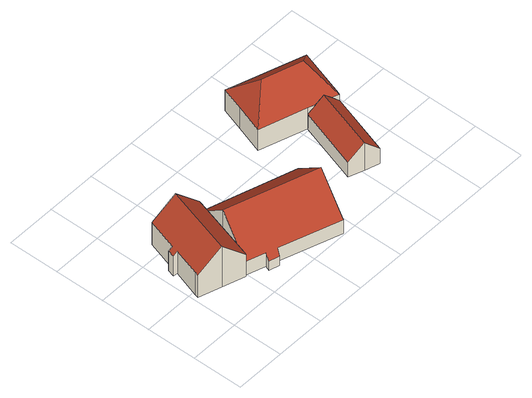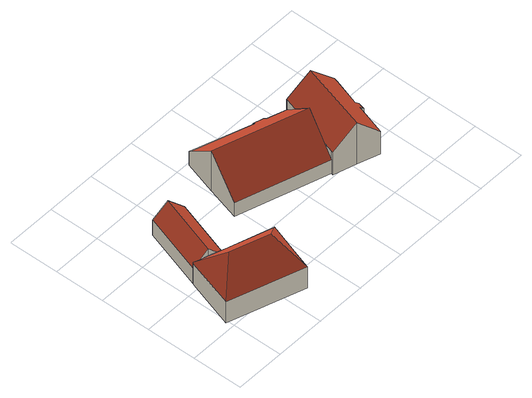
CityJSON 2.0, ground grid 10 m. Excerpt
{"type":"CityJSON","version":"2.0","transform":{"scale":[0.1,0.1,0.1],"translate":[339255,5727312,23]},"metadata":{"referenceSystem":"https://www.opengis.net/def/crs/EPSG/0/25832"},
"CityObjects":{
"building1":{"type":"Building","attributes":{"Geometrietyp2DReferenz":"3000","Gemeindeschluessel":"05170048","function":"31001_1210","roofType":"3100","measuredHeight":9.75},"address":[{"country":"Germany","locality":"Wesel","thoroughfareNumber":"37","thoroughfareName":"Auf dem Heidchen"}],"geometry":[{"type":"Solid","lod":"2","boundaries":[[[[0,1,2,3]],[[4,5,1,0]],[[6,7,5,4]],[[8,9,7,6]],[[10,11,9,8]],[[12,13,11,10]],[[14,15,13,12]],[[16,17,15,14]],[[18,19,17,16]],[[20,21,19,18]],[[22,23,21,20]],[[24,25,23,22]],[[3,2,25,24]],[[24,22,20,18,16,3]],[[14,12,10,8,6,4,0,3,16]],[[1,5,7,9,11,13,15,17,19,21,23,25,2]]]],"semantics":{"surfaces":[{"type":"WallSurface"},{"type":"RoofSurface"},{"type":"GroundSurface"}],"values":[[0,0,0,0,0,0,0,0,0,0,0,0,0,1,1,2]]}}]},
"building2":{"type":"Building","attributes":{"Geometrietyp2DReferenz":"3000","Gemeindeschluessel":"05170048","function":"31001_2720","roofType":"3100","measuredHeight":9.54},"address":[{"country":"Germany","locality":"Wesel","thoroughfareNumber":"37","thoroughfareName":"Auf dem Heidchen"}],"geometry":[{"type":"Solid","lod":"2","boundaries":[[[[26,27,28,29]],[[30,31,27,26]],[[32,23,31,30]],[[33,34,23,32]],[[35,21,34,33]],[[36,37,21,35]],[[38,39,37,36]],[[40,41,39,38]],[[42,43,41,40]],[[29,28,43,42]],[[32,30,26,29,42,40,38,33]],[[36,35,33,38]],[[27,31,23,34,21,37,39,41,43,28]]]],"semantics":{"surfaces":[{"type":"WallSurface"},{"type":"RoofSurface"},{"type":"GroundSurface"}],"values":[[0,0,0,0,0,0,0,0,0,0,1,1,2]]}}]},
"building3":{"type":"Building","attributes":{"Gemeindeschluessel":"05170048","Geometrietyp2DReferenz":"3000","function":"31001_1010"},"address":[{"country":"Germany","locality":"Wesel","thoroughfareNumber":"39","thoroughfareName":"Auf dem Heidchen"}],"children":["building3-1","building3-2"]},
"building3-1":{"type":"BuildingPart","attributes":{"roofType":"3200","measuredHeight":10.15},"parents":["building3"],"geometry":[{"type":"MultiSurface","lod":"2","boundaries":[[[44,45,46,47]],[[48,49,45,44]],[[50,51,49,48]],[[52,53,51,50]],[[54,55,53,52]],[[47,46,56,57]],[[58,50,48,59]],[[48,44,47,59]],[[59,47,57,54,58]],[[54,52,50,58]],[[45,49,51,53,55,56,46]],[[54,60,61]],[[62,57,63]],[[64,62,63,56,65]],[[61,60,64,65,55]]],"semantics":{"surfaces":[{"type":"WallSurface"},{"type":"RoofSurface"},{"type":"GroundSurface"},{"type":"ClosureSurface"}],"values":[0,0,0,0,0,0,1,1,1,1,2,0,0,3,3]}}]},
"building3-2":{"type":"BuildingPart","attributes":{"roofType":"3100","measuredHeight":6.52},"parents":["building3"],"geometry":[{"type":"MultiSurface","lod":"2","boundaries":[[[66,67,68,69]],[[63,56,67,66]],[[70,71,55,61]],[[69,68,71,70]],[[63,66,69,72]],[[70,61,72,69]],[[67,56,65,55,71,68]],[[72,64,62]],[[62,64,65,56,63]],[[72,60,64]],[[64,60,61,55,65]]],"semantics":{"surfaces":[{"type":"WallSurface"},{"type":"RoofSurface"},{"type":"GroundSurface"},{"type":"ClosureSurface"}],"values":[0,0,0,0,1,1,2,0,3,0,3]}}]}
},
"vertices":[
[8,87,63],[8,87,10],[52,73,10],[52,73,107],[10,94,63],[10,94,10],[27,148,63],[27,148,10],[19,150,56],[19,150,10],[23,164,56],[23,164,10],[30,162,63],[30,162,10],[49,223,63],[49,223,10],[92,209,107],[92,209,10],[136,196,63],[136,196,10],[135,192,63],[135,192,10],[97,62,63],[97,62,10],[96,59,63],[96,59,10],
[131,40,32],[131,40,10],[151,34,10],[151,34,32],[135,50,42],[135,50,10],[97,62,42],[116,127,105],[116,127,10],[135,192,42],[314,137,42],[314,137,10],[295,70,105],[295,70,10],[275,4,42],[275,4,10],[156,43,42],[156,43,10],
[342,288,59],[342,288,10],[324,233,10],[324,233,59],[357,333,59],[357,333,10],[505,285,59],[505,285,10],[474,188,59],[474,188,10],[473,185,59],[473,185,10],[415,204,10],[415,204,59],[453,247,111],[377,271,111],[459,190,59],[473,185,45],[429,199,59],[415,204,45],[444,194,59],[444,194,10],
[376,82,45],[376,82,10],[405,72,10],[405,72,75],[434,63,45],[434,63,10],[444,194,75]
]}
